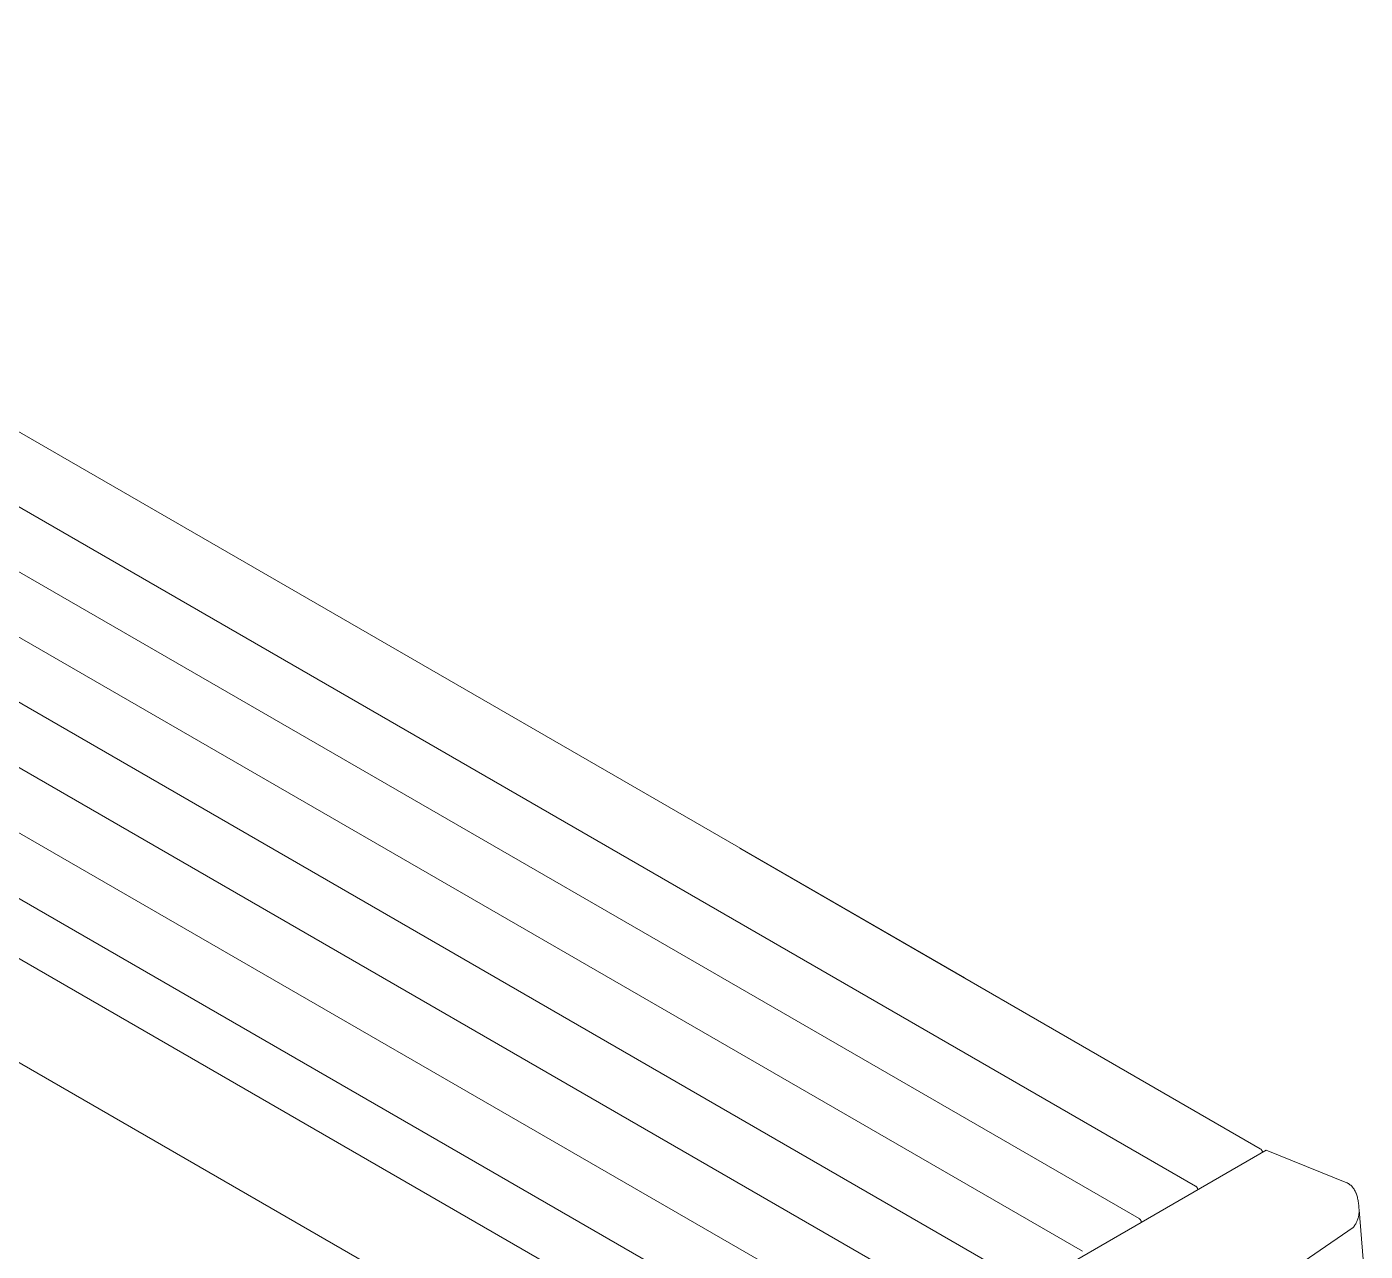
# Model space of a CAD drawing. Header units: millimetres. Extents: x -198 to 5031, y 124 to 3375.
# Drawn here: x 4167 to 4920, y 1409 to 2099 of the extents above; entities that cross this region are included whole.
import ezdxf

# ---------------------------------------------------------------- set-up
doc = ezdxf.new("R2010")
doc.units = ezdxf.units.MM
doc.layers.add('ZANO_R', color=7, linetype='Continuous', lineweight=0)

msp = doc.modelspace()

# ---------------------------------------------------------------- linework, layer by layer
at = {"layer": 'ZANO_R'}
for p, q in [((3694.12, 2098.65), (4824.43, 1446.07)), ((3662.35, 2080.3), (4792.65, 1427.72)), ((4694.52, 1563.26), (3797.78, 2080.99)), ((3660.07, 2044.93), (4760.87, 1409.37)), ((3567.02, 2025.27), (4697.32, 1372.68)), ((3629.95, 2025.62), (4729.1, 1391.03)), ((3535.24, 2006.92), (4665.55, 1354.34)), ((3502.96, 1988.6), (4633.58, 1335.84)), ((3472.37, 1972.46), (4602.98, 1319.7)), ((4556.18, 1288.19), (3527.24, 1882.24)), ((4567.87, 1636.21), (4860.86, 1467.05)), ((4735.08, 1391.69), (4864.19, 1466.23)), ((4860.86, 1467.05), (4860.93, 1467.01)), ((4860.93, 1467.01), (4861.01, 1466.96)), ((4861.01, 1466.96), (4861.08, 1466.91)), ((4861.08, 1466.91), (4861.15, 1466.86)), ((4861.15, 1466.86), (4861.22, 1466.8)), ((4861.22, 1466.8), (4861.29, 1466.74)), ((4861.29, 1466.74), (4861.35, 1466.68)), ((4861.35, 1466.68), (4861.42, 1466.62)), ((4861.42, 1466.62), (4861.48, 1466.56)), ((4861.48, 1466.56), (4861.53, 1466.49)), ((4861.53, 1466.49), (4861.59, 1466.42)), ((4861.59, 1466.42), (4861.64, 1466.35)), ((4861.64, 1466.35), (4861.69, 1466.28)), ((4861.69, 1466.28), (4861.74, 1466.21)), ((4861.74, 1466.21), (4861.79, 1466.13)), ((4861.79, 1466.13), (4861.83, 1466.05)), ((4861.83, 1466.05), (4861.87, 1465.97)), ((4861.87, 1465.97), (4861.91, 1465.9)), ((4861.91, 1465.9), (4861.95, 1465.81)), ((4861.95, 1465.81), (4861.98, 1465.73)), ((4861.98, 1465.73), (4862.01, 1465.65)), ((4862.01, 1465.65), (4862.04, 1465.56)), ((4862.04, 1465.56), (4862.06, 1465.48)), ((4862.06, 1465.48), (4862.08, 1465.39)), ((4862.08, 1465.39), (4862.1, 1465.31)), ((4862.1, 1465.31), (4862.11, 1465.22)), ((4862.11, 1465.22), (4862.13, 1465.13)), ((4862.13, 1465.13), (4862.13, 1465.04)), ((4909.55, 1447.91), (4864.19, 1466.23)), ((4909.55, 1447.91), (4909.8, 1447.8)), ((4909.8, 1447.8), (4910.03, 1447.68)), ((4910.03, 1447.68), (4910.27, 1447.55)), ((4910.27, 1447.55), (4910.49, 1447.42)), ((4910.49, 1447.42), (4910.71, 1447.29)), ((4910.71, 1447.29), (4910.93, 1447.14)), ((4910.93, 1447.14), (4911.14, 1446.99)), ((4911.14, 1446.99), (4911.35, 1446.84)), ((4911.35, 1446.84), (4911.55, 1446.68)), ((4911.55, 1446.68), (4911.75, 1446.51)), ((4911.75, 1446.51), (4911.94, 1446.34)), ((4824.43, 1446.07), (4824.5, 1446.02)), ((4824.5, 1446.02), (4824.57, 1445.97)), ((4824.57, 1445.97), (4824.64, 1445.92)), ((4824.64, 1445.92), (4824.71, 1445.87)), ((4824.71, 1445.87), (4824.78, 1445.82)), ((4824.78, 1445.82), (4824.85, 1445.76)), ((4824.85, 1445.76), (4824.91, 1445.7)), ((4824.91, 1445.7), (4824.97, 1445.64)), ((4824.97, 1445.64), (4825.03, 1445.58)), ((4825.03, 1445.58), (4825.09, 1445.51)), ((4825.09, 1445.51), (4825.15, 1445.45)), ((4825.15, 1445.45), (4825.2, 1445.38)), ((4825.2, 1445.38), (4825.25, 1445.31)), ((4825.25, 1445.31), (4825.3, 1445.24)), ((4825.3, 1445.24), (4825.34, 1445.16)), ((4825.34, 1445.16), (4825.39, 1445.09)), ((4825.39, 1445.09), (4825.43, 1445.01)), ((4825.43, 1445.01), (4825.47, 1444.93)), ((4825.47, 1444.93), (4825.5, 1444.85)), ((4825.5, 1444.85), (4825.54, 1444.77)), ((4825.54, 1444.77), (4825.57, 1444.69)), ((4825.57, 1444.69), (4825.59, 1444.61)), ((4825.59, 1444.61), (4825.62, 1444.52)), ((4825.62, 1444.52), (4825.64, 1444.44)), ((4825.64, 1444.44), (4825.66, 1444.36)), ((4825.66, 1444.36), (4825.67, 1444.27)), ((4825.67, 1444.27), (4825.69, 1444.18)), ((4825.69, 1444.18), (4825.7, 1444.1)), ((4825.7, 1444.1), (4825.7, 1444.01)), ((4911.94, 1446.34), (4912.13, 1446.16)), ((4912.13, 1446.16), (4912.31, 1445.97)), ((4912.31, 1445.97), (4912.49, 1445.78)), ((4912.49, 1445.78), (4912.67, 1445.59)), ((4912.67, 1445.59), (4912.84, 1445.39)), ((4912.84, 1445.39), (4913, 1445.18)), ((4913, 1445.18), (4913.16, 1444.97)), ((4913.16, 1444.97), (4913.32, 1444.75)), ((4913.32, 1444.75), (4913.47, 1444.53)), ((4913.47, 1444.53), (4913.62, 1444.31)), ((4913.62, 1444.31), (4913.76, 1444.08)), ((4913.76, 1444.08), (4913.9, 1443.84)), ((4913.9, 1443.84), (4914.03, 1443.6)), ((4914.03, 1443.6), (4914.16, 1443.35)), ((4914.16, 1443.35), (4914.29, 1443.1)), ((4914.29, 1443.1), (4914.41, 1442.85)), ((4914.41, 1442.85), (4914.53, 1442.59)), ((4914.53, 1442.59), (4914.65, 1442.33)), ((4914.65, 1442.33), (4914.76, 1442.06)), ((4914.76, 1442.06), (4914.96, 1441.51)), ((4914.96, 1441.51), (4915.16, 1440.95)), ((4915.16, 1440.95), (4915.34, 1440.38)), ((4915.34, 1440.38), (4915.5, 1439.78)), ((4915.5, 1439.78), (4915.65, 1439.18)), ((4915.65, 1439.18), (4915.79, 1438.56)), ((4915.79, 1438.56), (4915.91, 1437.93)), ((4915.91, 1437.93), (4916.02, 1437.29)), ((4916.02, 1437.29), (4916.11, 1436.63)), ((4916.11, 1436.63), (4916.2, 1435.97)), ((4916.2, 1435.97), (4916.27, 1435.29)), ((4916.27, 1435.29), (4916.33, 1434.61)), ((4916.33, 1434.61), (4916.38, 1433.92)), ((4916.38, 1433.92), (4916.44, 1432.51)), ((4916.44, 1432.63), (4919.94, 1390.67)), ((4916.44, 1432.51), (4916.46, 1431.08)), ((4792.65, 1427.72), (4792.72, 1427.68)), ((4792.72, 1427.68), (4792.8, 1427.63)), ((4792.8, 1427.63), (4792.87, 1427.58)), ((4792.87, 1427.58), (4792.94, 1427.53)), ((4792.94, 1427.53), (4793.01, 1427.47)), ((4793.01, 1427.47), (4793.07, 1427.42)), ((4793.07, 1427.42), (4793.14, 1427.36)), ((4793.14, 1427.36), (4793.2, 1427.3)), ((4793.2, 1427.3), (4793.26, 1427.23)), ((4793.26, 1427.23), (4793.32, 1427.17)), ((4793.32, 1427.17), (4793.37, 1427.1)), ((4793.37, 1427.1), (4793.42, 1427.03)), ((4793.42, 1427.03), (4793.47, 1426.96)), ((4793.47, 1426.96), (4793.52, 1426.89)), ((4793.52, 1426.89), (4793.57, 1426.82)), ((4793.57, 1426.82), (4793.61, 1426.74)), ((4793.61, 1426.74), (4793.65, 1426.66)), ((4793.65, 1426.66), (4793.69, 1426.59)), ((4793.69, 1426.59), (4793.73, 1426.51)), ((4793.73, 1426.51), (4793.76, 1426.43)), ((4793.76, 1426.43), (4793.79, 1426.34)), ((4793.79, 1426.34), (4793.82, 1426.26)), ((4793.82, 1426.26), (4793.84, 1426.18)), ((4793.84, 1426.18), (4793.86, 1426.09)), ((4793.86, 1426.09), (4793.88, 1426.01)), ((4793.88, 1426.01), (4793.9, 1425.92)), ((4793.9, 1425.92), (4793.91, 1425.84)), ((4793.91, 1425.84), (4793.92, 1425.75)), ((4793.92, 1425.75), (4793.93, 1425.67)), ((4914.03, 1423.97), (4913.75, 1423.55)), ((4914.31, 1424.39), (4914.03, 1423.97)), ((4914.57, 1424.83), (4914.31, 1424.39)), ((4914.81, 1425.27), (4914.57, 1424.83)), ((4915.04, 1425.73), (4914.81, 1425.27)), ((4915.25, 1426.19), (4915.04, 1425.73)), ((4915.44, 1426.65), (4915.25, 1426.19)), ((4915.62, 1427.13), (4915.44, 1426.65)), ((4915.79, 1427.61), (4915.62, 1427.13)), ((4915.93, 1428.09), (4915.79, 1427.61)), ((4916.06, 1428.58), (4915.93, 1428.09)), ((4916.18, 1429.07), (4916.06, 1428.58)), ((4916.27, 1429.57), (4916.18, 1429.07)), ((4916.35, 1430.07), (4916.27, 1429.57)), ((4916.41, 1430.57), (4916.35, 1430.07)), ((4916.46, 1431.08), (4916.41, 1430.57)), ((4913.13, 1422.74), (4798.07, 1343.89)), ((4913.45, 1423.14), (4913.13, 1422.74)), ((4913.75, 1423.55), (4913.45, 1423.14))]:
    msp.add_line(p, q, dxfattribs=at)

doc.saveas('drawing.dxf')
